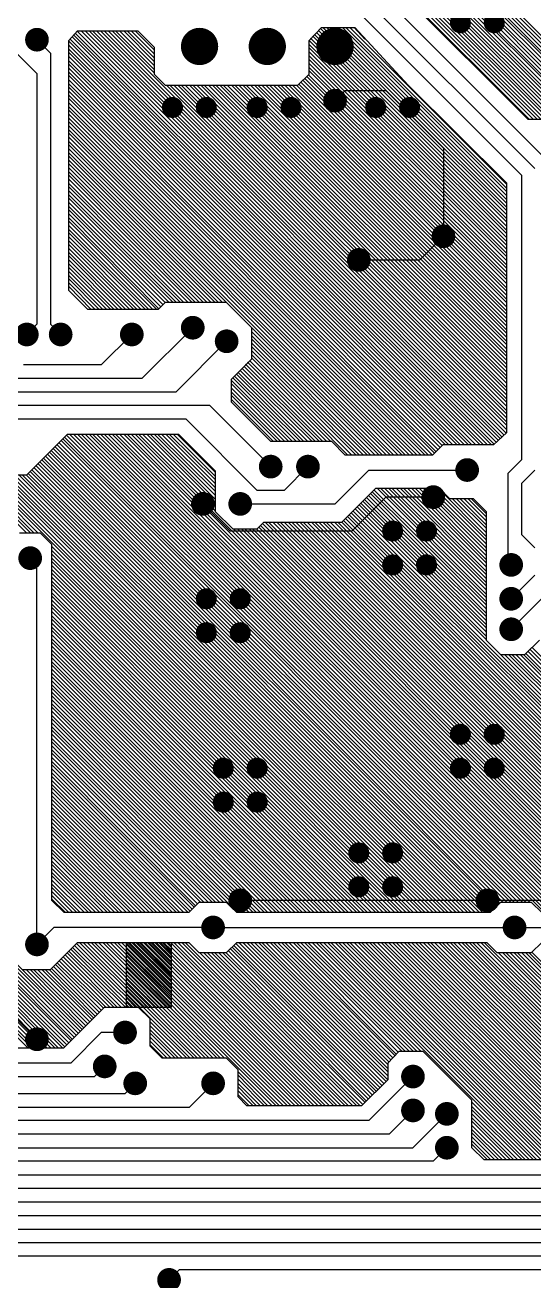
# Model space of a CAD drawing. Extents: x 295 to 953, y 10 to 290.
# Drawn here: x 743.1 to 774.6, y 114.5 to 192.1 of the extents above; entities that cross this region are included whole.
import ezdxf

# ---------------------------------------------------------------- set-up
doc = ezdxf.new("R2010")
doc.units = 0
doc.header["$LTSCALE"] = 5
doc.header["$MEASUREMENT"] = 0
doc.layers.get('0').update_dxf_attribs({"linetype": 'CONTINUOUS', "lineweight": 25})
doc.layers.add('ART02_PHO', color=2, linetype='CONTINUOUS')

msp = doc.modelspace()

# ---------------------------------------------------------------- linework, layer by layer
for points, const_width in [([(770.338, 192.29, -1), (769.689, 192.29, -1)], 0.65), ([(772.434, 192.29, -1), (771.784, 192.29, -1)], 0.65), ([(744.186, 191.242, -1), (743.453, 191.242, -1)], 0.733), ([(754.454, 190.823, -1), (753.302, 190.823, -1)], 1.153), ([(758.645, 190.823, -1), (757.493, 190.823, -1)], 1.153), ([(762.836, 190.823, -1), (761.684, 190.823, -1)], 1.153), ([(762.627, 187.47, -1), (761.893, 187.47, -1)], 0.733), ([(752.527, 187.051, -1), (751.877, 187.051, -1)], 0.65), ([(754.622, 187.051, -1), (753.972, 187.051, -1)], 0.65), ([(757.765, 187.051, -1), (757.116, 187.051, -1)], 0.65), ([(759.861, 187.051, -1), (759.211, 187.051, -1)], 0.65), ([(765.1, 187.051, -1), (764.45, 187.051, -1)], 0.65), ([(767.195, 187.051, -1), (766.545, 187.051, -1)], 0.65), ([(769.332, 179.088, -1), (768.599, 179.088, -1)], 0.733), ([(764.094, 177.621, -1), (763.36, 177.621, -1)], 0.733), ([(753.826, 173.43, -1), (753.092, 173.43, -1)], 0.733), ([(743.558, 173.011, -1), (742.824, 173.011, -1)], 0.733), ([(745.653, 173.011, -1), (744.92, 173.011, -1)], 0.733), ([(750.054, 173.011, -1), (749.32, 173.011, -1)], 0.733), ([(755.921, 172.592, -1), (755.188, 172.592, -1)], 0.733), ([(758.645, 164.839, -1), (757.912, 164.839, -1)], 0.733), ([(760.95, 164.839, -1), (760.217, 164.839, -1)], 0.733), ([(770.799, 164.629, -1), (770.066, 164.629, -1)], 0.733), ([(754.454, 162.533, -1), (753.721, 162.533, -1)], 0.733), ([(756.759, 162.533, -1), (756.026, 162.533, -1)], 0.733), ([(768.704, 162.953, -1), (767.97, 162.953, -1)], 0.733), ([(766.147, 160.857, -1), (765.498, 160.857, -1)], 0.65), ([(768.243, 160.857, -1), (767.593, 160.857, -1)], 0.65), ([(743.767, 159.181, -1), (743.034, 159.181, -1)], 0.733), ([(766.147, 158.762, -1), (765.498, 158.762, -1)], 0.65), ([(768.243, 158.762, -1), (767.593, 158.762, -1)], 0.65), ([(773.523, 158.762, -1), (772.79, 158.762, -1)], 0.733), ([(754.622, 156.666, -1), (753.972, 156.666, -1)], 0.65), ([(756.718, 156.666, -1), (756.068, 156.666, -1)], 0.65), ([(773.523, 156.666, -1), (772.79, 156.666, -1)], 0.733), ([(773.523, 154.78, -1), (772.79, 154.78, -1)], 0.733), ([(754.622, 154.571, -1), (753.972, 154.571, -1)], 0.65), ([(756.718, 154.571, -1), (756.068, 154.571, -1)], 0.65), ([(770.338, 148.284, -1), (769.689, 148.284, -1)], 0.65), ([(772.434, 148.284, -1), (771.784, 148.284, -1)], 0.65), ([(755.67, 146.189, -1), (755.02, 146.189, -1)], 0.65), ([(757.765, 146.189, -1), (757.116, 146.189, -1)], 0.65), ([(770.338, 146.189, -1), (769.689, 146.189, -1)], 0.65), ([(772.434, 146.189, -1), (771.784, 146.189, -1)], 0.65), ([(755.67, 144.093, -1), (755.02, 144.093, -1)], 0.65), ([(757.765, 144.093, -1), (757.116, 144.093, -1)], 0.65), ([(764.052, 140.95, -1), (763.402, 140.95, -1)], 0.65), ([(766.147, 140.95, -1), (765.498, 140.95, -1)], 0.65), ([(764.052, 138.854, -1), (763.402, 138.854, -1)], 0.65), ([(766.147, 138.854, -1), (765.498, 138.854, -1)], 0.65), ([(756.759, 138.016, -1), (756.026, 138.016, -1)], 0.733), ([(772.057, 138.016, -1), (771.323, 138.016, -1)], 0.733), ([(755.083, 136.34, -1), (754.35, 136.34, -1)], 0.733), ([(773.733, 136.34, -1), (773, 136.34, -1)], 0.733), ([(744.186, 135.292, -1), (743.453, 135.292, -1)], 0.733), ([(749.635, 129.844, -1), (748.901, 129.844, -1)], 0.733), ([(744.186, 129.425, -1), (743.453, 129.425, -1)], 0.733), ([(748.377, 127.748, -1), (747.644, 127.748, -1)], 0.733), ([(750.263, 126.7, -1), (749.53, 126.7, -1)], 0.733), ([(755.083, 126.7, -1), (754.35, 126.7, -1)], 0.733), ([(767.446, 127.12, -1), (766.713, 127.12, -1)], 0.733), ([(767.446, 125.024, -1), (766.713, 125.024, -1)], 0.733), ([(769.542, 124.814, -1), (768.809, 124.814, -1)], 0.733), ([(769.542, 122.719, -1), (768.809, 122.719, -1)], 0.733), ([(752.359, 114.547, -1), (751.625, 114.547, -1)], 0.733)]:
    msp.add_lwpolyline(points, format="xyb", close=True, dxfattribs=dict(const_width=const_width))
at = {"layer": 'ART02_PHO', "color": 7}
for p, q in [((774.288, 186.296), (733.803, 226.782)), ((774.54, 186.296), (734.055, 226.782)), ((774.791, 186.296), (734.306, 226.782)), ((775.001, 186.296), (734.516, 226.782)), ((775.252, 186.296), (734.767, 226.782)), ((775.504, 186.296), (757.65, 204.15)), ((775.713, 186.296), (757.86, 204.15)), ((775.965, 186.296), (758.111, 204.15)), ((776.216, 186.296), (764.23, 198.283)), ((776.426, 186.296), (764.439, 198.283)), ((776.677, 186.296), (764.691, 198.283)), ((776.929, 186.296), (764.942, 198.283)), ((777.138, 186.296), (765.152, 198.283)), ((777.348, 186.338), (765.403, 198.283)), ((777.473, 186.464), (765.655, 198.283)), ((777.557, 186.548), (765.864, 198.283)), ((777.683, 186.674), (766.116, 198.283)), ((778.521, 187.512), (768.672, 197.361)), ((778.647, 187.638), (768.798, 197.486)), ((778.773, 187.763), (768.924, 197.57)), ((777.809, 186.799), (767.415, 197.235)), ((777.934, 186.925), (767.625, 197.235)), ((778.06, 187.051), (767.876, 197.235)), ((778.186, 187.177), (768.128, 197.235)), ((778.27, 187.26), (768.337, 197.235)), ((778.395, 187.386), (768.589, 197.235)), ((774.204, 186.296), (764.775, 195.726)), ((775.462, 183.698), (764.565, 194.595)), ((764.146, 193.756), (774.624, 183.279)), ((763.727, 192.918), (773.785, 182.86)), ((760.668, 191.2), (761.422, 191.996)), ((772.863, 180.429), (761.38, 191.912)), ((761.422, 191.996), (763.476, 191.996)), ((772.863, 180.681), (761.506, 191.996)), ((772.863, 180.89), (761.757, 191.996)), ((772.863, 181.142), (762.009, 191.996)), ((772.863, 181.351), (762.218, 191.996)), ((772.863, 181.603), (762.47, 191.996)), ((772.863, 181.854), (762.721, 191.996)), ((772.863, 182.064), (762.931, 191.996)), ((772.863, 182.315), (763.182, 191.996)), ((764.104, 191.284), (763.434, 191.996)), ((763.476, 191.996), (766.786, 188.434)), ((741.724, 191.242), (743.82, 189.146)), ((743.82, 191.242), (744.658, 190.404)), ((745.789, 191.2), (746.334, 191.787)), ((745.789, 175.735), (745.789, 191.2)), ((770.726, 166.18), (745.789, 191.158)), ((770.977, 166.18), (745.873, 191.284)), ((771.229, 166.18), (745.999, 191.409)), ((771.438, 166.18), (746.083, 191.535)), ((771.69, 166.18), (746.209, 191.619)), ((746.334, 191.787), (750.064, 191.787)), ((771.941, 166.18), (746.334, 191.745)), ((772.109, 166.222), (746.544, 191.787)), ((772.235, 166.347), (746.795, 191.787)), ((772.36, 166.473), (747.047, 191.787)), ((772.486, 166.557), (747.256, 191.787)), ((772.57, 166.683), (747.508, 191.787)), ((772.696, 166.808), (747.759, 191.787)), ((772.821, 166.934), (747.969, 191.787)), ((772.863, 167.144), (748.22, 191.787)), ((751.07, 189.188), (748.472, 191.787)), ((751.07, 189.398), (748.681, 191.787)), ((751.07, 189.649), (748.933, 191.787)), ((751.07, 189.901), (749.184, 191.787)), ((751.07, 190.11), (749.394, 191.787)), ((751.07, 190.362), (749.645, 191.787)), ((751.07, 190.613), (749.897, 191.787)), ((750.064, 191.787), (751.07, 190.781)), ((772.863, 179.004), (760.668, 191.2)), ((760.668, 189.104), (760.668, 191.2)), ((772.863, 179.256), (760.751, 191.326)), ((772.863, 179.465), (760.877, 191.451)), ((772.863, 179.717), (761.003, 191.535)), ((772.863, 179.968), (761.129, 191.661)), ((772.863, 180.178), (761.254, 191.787)), ((744.658, 190.404), (744.658, 173.64)), ((770.516, 166.18), (745.789, 190.907)), ((770.265, 166.18), (745.789, 190.655)), ((770.013, 166.18), (745.789, 190.446)), ((751.07, 190.781), (751.07, 189.104)), ((772.863, 178.753), (760.668, 190.948)), ((772.863, 178.543), (760.668, 190.739)), ((772.863, 178.292), (760.668, 190.487)), ((769.804, 166.18), (745.789, 190.194)), ((769.552, 166.18), (745.789, 189.943)), ((769.301, 166.18), (745.789, 189.733)), ((772.863, 178.04), (760.668, 190.236)), ((772.863, 177.831), (760.668, 190.026)), ((772.863, 177.579), (760.668, 189.775)), ((772.863, 177.328), (760.668, 189.524)), ((743.82, 189.146), (743.82, 173.64)), ((769.091, 166.18), (745.789, 189.482)), ((768.882, 166.138), (745.789, 189.23)), ((768.756, 166.012), (745.789, 189.021)), ((768.63, 165.886), (745.789, 188.769)), ((751.07, 189.104), (751.741, 188.434)), ((759.955, 188.434), (760.668, 189.104)), ((772.863, 176.154), (760.29, 188.727)), ((772.863, 176.406), (760.374, 188.853)), ((772.863, 176.615), (760.5, 188.979)), ((772.863, 176.867), (760.626, 189.063)), ((772.863, 177.118), (760.668, 189.314)), ((768.505, 165.761), (745.789, 188.518)), ((768.421, 165.677), (745.789, 188.308)), ((768.295, 165.551), (745.789, 188.057)), ((751.741, 188.434), (759.955, 188.434)), ((772.863, 167.395), (751.825, 188.434)), ((772.863, 167.605), (752.034, 188.434)), ((772.863, 167.856), (752.286, 188.434)), ((772.863, 168.108), (752.537, 188.434)), ((772.863, 168.317), (752.747, 188.434)), ((772.863, 168.569), (752.998, 188.434)), ((772.863, 168.82), (753.249, 188.434)), ((772.863, 169.03), (753.459, 188.434)), ((772.863, 169.281), (753.71, 188.434)), ((772.863, 169.532), (753.962, 188.434)), ((772.863, 169.742), (754.171, 188.434)), ((772.863, 169.993), (754.423, 188.434)), ((772.863, 170.245), (754.674, 188.434)), ((772.863, 170.454), (754.884, 188.434)), ((772.863, 170.706), (755.135, 188.434)), ((772.863, 170.957), (755.345, 188.434)), ((772.863, 171.167), (755.596, 188.434)), ((772.863, 171.418), (755.848, 188.434)), ((772.863, 171.67), (756.057, 188.434)), ((772.863, 171.879), (756.309, 188.434)), ((772.863, 172.131), (756.56, 188.434)), ((772.863, 172.382), (756.77, 188.434)), ((772.863, 172.592), (757.021, 188.434)), ((772.863, 172.843), (757.273, 188.434)), ((772.863, 173.095), (757.482, 188.434)), ((772.863, 173.304), (757.734, 188.434)), ((772.863, 173.556), (757.985, 188.434)), ((772.863, 173.765), (758.195, 188.434)), ((772.863, 174.017), (758.446, 188.434)), ((772.863, 174.268), (758.698, 188.434)), ((772.863, 174.478), (758.907, 188.434)), ((772.863, 174.729), (759.159, 188.434)), ((772.863, 174.981), (759.41, 188.434)), ((772.863, 175.19), (759.62, 188.434)), ((772.863, 175.442), (759.871, 188.434)), ((772.863, 175.693), (760.039, 188.476)), ((772.863, 175.903), (760.165, 188.602)), ((762.26, 187.47), (762.889, 188.099)), ((762.889, 188.099), (765.403, 188.099)), ((765.403, 188.099), (768.966, 184.536)), ((766.786, 188.434), (772.863, 182.399)), ((768.044, 165.551), (745.789, 187.805)), ((767.834, 165.551), (745.789, 187.596)), ((767.583, 165.551), (745.789, 187.344)), ((767.331, 165.551), (745.789, 187.093)), ((767.122, 165.551), (745.789, 186.883)), ((766.87, 165.551), (745.789, 186.632)), ((766.619, 165.551), (745.789, 186.38)), ((766.409, 165.551), (745.789, 186.171)), ((766.158, 165.551), (745.789, 185.919)), ((765.906, 165.551), (745.789, 185.668)), ((777.306, 186.296), (774.204, 186.296)), ((765.697, 165.551), (745.789, 185.458)), ((765.445, 165.551), (745.789, 185.207)), ((765.194, 165.551), (745.789, 184.955)), ((755.555, 174.981), (745.789, 184.746)), ((755.303, 174.981), (745.789, 184.494)), ((755.052, 174.981), (745.789, 184.243)), ((768.966, 184.536), (768.966, 179.088)), ((754.842, 174.981), (745.789, 184.033)), ((754.591, 174.981), (745.789, 183.782)), ((754.339, 174.981), (745.789, 183.572)), ((754.13, 174.981), (745.789, 183.321)), ((753.878, 174.981), (745.789, 183.069)), ((753.627, 174.981), (745.789, 182.86)), ((753.417, 174.981), (745.789, 182.608)), ((773.785, 182.86), (773.785, 165.258)), ((753.166, 174.981), (745.789, 182.357)), ((752.914, 174.981), (745.789, 182.147)), ((752.705, 174.981), (745.789, 181.896)), ((772.863, 182.399), (772.863, 166.934)), ((752.453, 174.981), (745.789, 181.644)), ((752.244, 174.981), (745.789, 181.435)), ((751.992, 174.981), (745.789, 181.183)), ((751.741, 174.981), (745.789, 180.932)), ((751.615, 174.855), (745.789, 180.722)), ((751.489, 174.729), (745.789, 180.471)), ((751.364, 174.604), (745.789, 180.22)), ((751.238, 174.562), (745.789, 180.01)), ((750.986, 174.562), (745.789, 179.759)), ((750.735, 174.562), (745.789, 179.507)), ((750.525, 174.562), (745.789, 179.297)), ((750.274, 174.562), (745.789, 179.046)), ((750.022, 174.562), (745.789, 178.795)), ((767.499, 177.621), (768.966, 179.088)), ((749.813, 174.562), (745.789, 178.585)), ((749.561, 174.562), (745.789, 178.334)), ((749.31, 174.562), (745.789, 178.082)), ((749.1, 174.562), (745.789, 177.873)), ((748.849, 174.562), (745.789, 177.621)), ((748.597, 174.562), (745.789, 177.37)), ((748.388, 174.562), (745.789, 177.16)), ((763.727, 177.621), (767.499, 177.621)), ((748.136, 174.562), (745.789, 176.909)), ((747.885, 174.562), (745.789, 176.657)), ((747.675, 174.562), (745.789, 176.448)), ((747.424, 174.562), (745.789, 176.196)), ((747.173, 174.562), (745.789, 175.987)), ((746.963, 174.562), (745.789, 175.735)), ((751.741, 174.981), (751.322, 174.562)), ((755.555, 174.981), (751.741, 174.981)), ((757.105, 173.43), (755.555, 174.981)), ((751.322, 174.562), (746.963, 174.562)), ((743.82, 173.64), (743.191, 173.011)), ((744.658, 173.64), (745.287, 173.011)), ((753.459, 173.43), (750.316, 170.287)), ((764.984, 165.551), (757.105, 173.43)), ((757.105, 171.502), (757.105, 173.43)), ((749.687, 173.011), (747.801, 171.125)), ((755.555, 172.592), (752.411, 169.449)), ((764.733, 165.551), (757.105, 173.179)), ((764.481, 165.551), (757.105, 172.927)), ((764.272, 165.551), (757.105, 172.718)), ((764.02, 165.551), (757.105, 172.466)), ((763.769, 165.551), (757.105, 172.257)), ((763.559, 165.551), (757.105, 172.005)), ((763.308, 165.551), (757.105, 171.754)), ((747.801, 171.125), (742.982, 171.125)), ((755.848, 170.245), (757.105, 171.502)), ((761.045, 166.389), (756.518, 170.915)), ((761.296, 166.389), (756.644, 171.041)), ((761.506, 166.389), (756.728, 171.167)), ((761.757, 166.389), (756.854, 171.293)), ((762.009, 166.389), (756.979, 171.377)), ((763.056, 165.551), (757.105, 171.544)), ((750.316, 170.287), (742.562, 170.287)), ((755.848, 168.82), (755.848, 170.245)), ((759.62, 166.389), (755.848, 170.161)), ((759.871, 166.389), (755.932, 170.329)), ((760.123, 166.389), (756.016, 170.454)), ((760.332, 166.389), (756.141, 170.58)), ((760.584, 166.389), (756.267, 170.664)), ((760.835, 166.389), (756.393, 170.79)), ((752.411, 169.449), (742.143, 169.449)), ((759.41, 166.389), (755.848, 169.952)), ((759.159, 166.389), (755.848, 169.7)), ((758.907, 166.389), (755.848, 169.449)), ((754.507, 168.61), (741.724, 168.61)), ((758.279, 164.839), (754.507, 168.61)), ((758.698, 166.389), (755.848, 169.239)), ((758.446, 166.389), (755.848, 168.988)), ((758.279, 166.389), (755.848, 168.82)), ((753.04, 167.772), (741.305, 167.772)), ((757.44, 163.372), (753.04, 167.772)), ((743.191, 164.336), (745.706, 166.85)), ((773.618, 137.89), (745.203, 166.305)), ((773.869, 137.89), (745.328, 166.431)), ((774.079, 137.89), (745.412, 166.557)), ((774.33, 137.89), (745.538, 166.641)), ((775.21, 137.262), (745.664, 166.766)), ((745.706, 166.85), (752.579, 166.85)), ((775.42, 137.262), (745.831, 166.85)), ((775.671, 137.262), (746.083, 166.85)), ((775.923, 137.262), (746.334, 166.85)), ((776.132, 137.262), (746.544, 166.85)), ((776.384, 137.262), (746.795, 166.85)), ((776.635, 137.262), (747.047, 166.85)), ((776.845, 137.262), (747.256, 166.85)), ((777.096, 137.262), (747.508, 166.85)), ((777.348, 137.262), (747.759, 166.85)), ((777.557, 137.262), (747.969, 166.85)), ((777.809, 137.262), (748.22, 166.85)), ((778.06, 137.262), (748.472, 166.85)), ((778.27, 137.262), (748.681, 166.85)), ((778.521, 137.262), (748.933, 166.85)), ((778.773, 137.262), (749.184, 166.85)), ((778.982, 137.262), (749.394, 166.85)), ((779.234, 137.262), (749.645, 166.85)), ((779.485, 137.262), (749.897, 166.85)), ((754.842, 162.114), (750.106, 166.85)), ((754.842, 162.366), (750.358, 166.85)), ((754.842, 162.617), (750.609, 166.85)), ((754.842, 162.827), (750.819, 166.85)), ((754.842, 163.078), (751.07, 166.85)), ((754.842, 163.33), (751.28, 166.85)), ((754.842, 163.539), (751.531, 166.85)), ((754.842, 163.791), (751.783, 166.85)), ((754.842, 164.042), (751.992, 166.85)), ((754.842, 164.252), (752.244, 166.85)), ((754.842, 164.503), (752.495, 166.85)), ((752.579, 166.85), (754.842, 164.587)), ((762.051, 166.389), (758.279, 166.389)), ((762.889, 165.551), (762.051, 166.389)), ((772.863, 166.934), (772.067, 166.18)), ((772.235, 137.639), (744.365, 165.467)), ((772.319, 137.723), (744.49, 165.593)), ((772.444, 137.849), (744.616, 165.719)), ((772.654, 137.89), (744.7, 165.844)), ((772.905, 137.89), (744.826, 165.97)), ((773.157, 137.89), (744.951, 166.054)), ((773.366, 137.89), (745.077, 166.18)), ((768.295, 165.551), (762.889, 165.551)), ((768.924, 166.18), (768.295, 165.551)), ((772.067, 166.18), (768.924, 166.18)), ((771.187, 137.262), (743.652, 164.755)), ((771.397, 137.262), (743.778, 164.88)), ((771.648, 137.262), (743.904, 165.006)), ((771.858, 137.262), (743.987, 165.132)), ((771.983, 137.387), (744.113, 165.258)), ((772.109, 137.513), (744.239, 165.341)), ((760.584, 164.839), (759.117, 163.372)), ((773.785, 165.258), (772.947, 164.419)), ((768.798, 137.262), (742.06, 164)), ((769.05, 137.262), (742.143, 164.126)), ((769.259, 137.262), (742.269, 164.252)), ((742.353, 164.336), (743.191, 164.336)), ((769.511, 137.262), (742.437, 164.336)), ((769.762, 137.262), (742.688, 164.336)), ((769.972, 137.262), (742.898, 164.336)), ((770.223, 137.262), (743.149, 164.336)), ((770.474, 137.262), (743.275, 164.419)), ((770.684, 137.262), (743.401, 164.545)), ((770.935, 137.262), (743.526, 164.629)), ((754.842, 164.587), (754.842, 162.072)), ((762.26, 162.533), (764.356, 164.629)), ((764.356, 164.629), (770.433, 164.629)), ((772.947, 164.419), (772.947, 158.971)), ((774.624, 164.629), (773.785, 163.791)), ((768.547, 137.262), (742.018, 163.791)), ((768.337, 137.262), (742.018, 163.581)), ((768.086, 137.262), (742.018, 163.33)), ((759.117, 163.372), (757.44, 163.372)), ((762.679, 161.402), (764.775, 163.497)), ((771.606, 156.037), (764.481, 163.162)), ((771.606, 156.289), (764.565, 163.288)), ((771.606, 156.498), (764.691, 163.372)), ((764.775, 163.497), (768.714, 163.497)), ((771.606, 156.75), (764.859, 163.497)), ((771.606, 156.959), (765.068, 163.497)), ((771.606, 157.211), (765.32, 163.497)), ((771.606, 157.462), (765.571, 163.497)), ((771.606, 157.672), (765.781, 163.497)), ((771.606, 157.923), (766.032, 163.497)), ((771.606, 158.175), (766.283, 163.497)), ((771.606, 158.384), (766.493, 163.497)), ((771.606, 158.636), (766.744, 163.497)), ((771.606, 158.887), (766.996, 163.497)), ((771.606, 159.097), (767.206, 163.497)), ((771.606, 159.348), (767.457, 163.497)), ((771.606, 159.6), (767.708, 163.497)), ((771.606, 159.809), (767.918, 163.497)), ((771.606, 160.061), (768.169, 163.497)), ((771.606, 160.312), (768.421, 163.497)), ((771.606, 160.522), (768.63, 163.497)), ((768.714, 163.497), (769.343, 162.869)), ((773.785, 163.791), (773.785, 160.648)), ((743.443, 160.731), (741.724, 162.408)), ((743.652, 160.731), (741.85, 162.533)), ((743.904, 160.731), (741.976, 162.659)), ((767.834, 137.262), (742.018, 163.078)), ((767.625, 137.262), (742.018, 162.869)), ((755.764, 160.857), (754.088, 162.533)), ((756.393, 162.533), (762.26, 162.533)), ((765.403, 162.953), (763.308, 160.857)), ((771.606, 154.361), (763.643, 162.324)), ((771.606, 154.613), (763.769, 162.45)), ((771.606, 154.864), (763.853, 162.575)), ((771.606, 155.074), (763.978, 162.701)), ((771.606, 155.325), (764.104, 162.785)), ((771.606, 155.576), (764.23, 162.911)), ((771.606, 155.786), (764.356, 163.036)), ((768.337, 162.953), (765.403, 162.953)), ((769.343, 162.869), (770.81, 162.869)), ((771.606, 160.773), (769.511, 162.869)), ((771.606, 161.025), (769.762, 162.869)), ((771.606, 161.234), (769.972, 162.869)), ((771.606, 161.486), (770.223, 162.869)), ((771.606, 161.737), (770.474, 162.869)), ((771.606, 161.947), (770.684, 162.869)), ((770.81, 162.869), (771.606, 162.072)), ((743.191, 160.731), (741.598, 162.282)), ((754.842, 162.072), (755.932, 160.983)), ((787.113, 137.429), (762.931, 161.611)), ((787.238, 137.555), (763.056, 161.737)), ((787.364, 137.681), (763.14, 161.863)), ((787.448, 137.765), (763.266, 161.989)), ((787.574, 137.89), (763.392, 162.072)), ((771.606, 154.151), (763.517, 162.198)), ((771.606, 162.072), (771.606, 154.11)), ((763.308, 160.857), (755.764, 160.857)), ((755.932, 160.983), (757.44, 160.983)), ((779.695, 137.262), (755.974, 160.983)), ((779.946, 137.262), (756.225, 160.983)), ((780.198, 137.262), (756.477, 160.983)), ((780.407, 137.262), (756.686, 160.983)), ((780.659, 137.262), (756.938, 160.983)), ((780.868, 137.262), (757.147, 160.983)), ((781.12, 137.262), (757.399, 160.983)), ((757.44, 160.983), (757.86, 161.402)), ((781.371, 137.262), (757.566, 161.067)), ((781.581, 137.262), (757.65, 161.192)), ((781.832, 137.262), (757.776, 161.318)), ((757.86, 161.402), (762.679, 161.402)), ((782.084, 137.262), (757.943, 161.402)), ((782.293, 137.262), (758.153, 161.402)), ((782.545, 137.262), (758.404, 161.402)), ((782.796, 137.262), (758.656, 161.402)), ((783.006, 137.262), (758.865, 161.402)), ((783.257, 137.262), (759.117, 161.402)), ((783.508, 137.262), (759.368, 161.402)), ((783.718, 137.262), (759.578, 161.402)), ((783.97, 137.262), (759.829, 161.402)), ((784.221, 137.262), (760.081, 161.402)), ((784.431, 137.262), (760.29, 161.402)), ((784.682, 137.262), (760.542, 161.402)), ((784.933, 137.262), (760.793, 161.402)), ((785.143, 137.262), (761.003, 161.402)), ((785.394, 137.262), (761.254, 161.402)), ((785.646, 137.262), (761.506, 161.402)), ((785.855, 137.262), (761.715, 161.402)), ((786.107, 137.262), (761.967, 161.402)), ((786.358, 137.262), (762.218, 161.402)), ((786.568, 137.262), (762.428, 161.402)), ((786.819, 137.262), (762.679, 161.402)), ((786.987, 137.304), (762.805, 161.486)), ((746.628, 130.011), (716.033, 160.606)), ((746.502, 129.928), (716.033, 160.396)), ((746.376, 129.802), (716.033, 160.145)), ((744.029, 160.731), (742.73, 160.731)), ((744.742, 160.019), (744.029, 160.731)), ((744.742, 138.016), (744.742, 160.019)), ((773.785, 160.648), (774.624, 159.809)), ((746.251, 129.676), (716.033, 159.935)), ((746.125, 129.55), (716.033, 159.684)), ((745.999, 129.425), (716.033, 159.432)), ((745.915, 129.341), (716.033, 159.223)), ((767.373, 137.262), (744.742, 159.893)), ((767.122, 137.262), (744.742, 159.642)), ((766.912, 137.262), (744.742, 159.432)), ((745.789, 129.215), (716.033, 158.971)), ((745.664, 129.089), (716.033, 158.72)), ((745.538, 128.964), (716.033, 158.51)), ((743.82, 158.762), (743.401, 159.181)), ((743.82, 135.292), (743.82, 158.762)), ((766.661, 137.262), (744.742, 159.181)), ((766.409, 137.262), (744.742, 158.971)), ((766.2, 137.262), (744.742, 158.72)), ((765.948, 137.262), (744.742, 158.468)), ((772.947, 158.971), (773.157, 158.762)), ((745.412, 128.88), (716.033, 158.259)), ((745.161, 128.88), (716.033, 158.007)), ((744.951, 128.88), (716.033, 157.798)), ((765.697, 137.262), (744.742, 158.259)), ((765.487, 137.262), (744.742, 158.007)), ((765.236, 137.262), (744.742, 157.756)), ((774.624, 158.133), (773.157, 156.666)), ((744.7, 128.88), (716.033, 157.546)), ((744.448, 128.88), (716.033, 157.295)), ((744.239, 128.88), (716.033, 157.085)), ((764.984, 137.262), (744.742, 157.546)), ((764.775, 137.262), (744.742, 157.295)), ((764.523, 137.262), (744.742, 157.043)), ((773.157, 154.78), (775.671, 157.295)), ((743.987, 128.88), (716.033, 156.834)), ((743.736, 128.88), (716.033, 156.582)), ((743.526, 128.88), (716.033, 156.373)), ((743.275, 128.88), (716.033, 156.121)), ((764.272, 137.262), (744.742, 156.834)), ((764.062, 137.262), (744.742, 156.582)), ((763.811, 137.262), (744.742, 156.331)), ((763.601, 137.262), (744.742, 156.121)), ((763.35, 137.262), (744.742, 155.87)), ((763.098, 137.262), (744.742, 155.618)), ((762.889, 137.262), (744.742, 155.409)), ((762.637, 137.262), (744.742, 155.157)), ((762.386, 137.262), (744.742, 154.906)), ((762.176, 137.262), (744.742, 154.696)), ((761.925, 137.262), (744.742, 154.445)), ((761.673, 137.262), (744.742, 154.193)), ((761.464, 137.262), (744.742, 153.984)), ((771.606, 154.11), (772.486, 153.229)), ((773.995, 153.229), (774.917, 154.11)), ((761.212, 137.262), (744.742, 153.732)), ((760.961, 137.262), (744.742, 153.481)), ((760.751, 137.262), (744.742, 153.271)), ((760.5, 137.262), (744.742, 153.02)), ((787.699, 138.016), (772.486, 153.229)), ((772.486, 153.229), (773.995, 153.229)), ((787.825, 138.142), (772.738, 153.229)), ((787.951, 138.268), (772.989, 153.229)), ((788.077, 138.393), (773.199, 153.229)), ((788.161, 138.477), (773.45, 153.229)), ((788.286, 138.603), (773.702, 153.229)), ((788.412, 138.729), (773.911, 153.229)), ((788.538, 138.854), (774.079, 153.271)), ((788.663, 138.98), (774.204, 153.397)), ((788.789, 139.064), (774.33, 153.523)), ((788.873, 139.19), (774.456, 153.649)), ((760.248, 137.262), (744.742, 152.768)), ((760.039, 137.262), (744.742, 152.559)), ((759.787, 137.262), (744.742, 152.307)), ((759.536, 137.262), (744.742, 152.056)), ((759.326, 137.262), (744.742, 151.846)), ((759.075, 137.262), (744.742, 151.595)), ((758.824, 137.262), (744.742, 151.344)), ((758.614, 137.262), (744.742, 151.134)), ((758.362, 137.262), (744.742, 150.883)), ((758.111, 137.262), (744.742, 150.673)), ((757.901, 137.262), (744.742, 150.422)), ((757.65, 137.262), (744.742, 150.17)), ((757.399, 137.262), (744.742, 149.96)), ((757.189, 137.262), (744.742, 149.709)), ((756.938, 137.262), (744.742, 149.458)), ((756.686, 137.262), (744.742, 149.248)), ((756.477, 137.262), (744.742, 148.997)), ((756.225, 137.262), (744.742, 148.745)), ((755.387, 137.89), (744.742, 148.536)), ((755.135, 137.89), (744.742, 148.284)), ((754.884, 137.89), (744.742, 148.033)), ((754.674, 137.89), (744.742, 147.823)), ((754.423, 137.89), (744.742, 147.572)), ((754.171, 137.89), (744.742, 147.32)), ((753.962, 137.89), (744.742, 147.111)), ((753.752, 137.807), (744.742, 146.859)), ((753.627, 137.681), (744.742, 146.608)), ((753.543, 137.597), (744.742, 146.398)), ((753.417, 137.471), (744.742, 146.147)), ((753.291, 137.346), (744.742, 145.895)), ((753.166, 137.262), (744.742, 145.686)), ((752.914, 137.262), (744.742, 145.434)), ((752.663, 137.262), (744.742, 145.183)), ((752.453, 137.262), (744.742, 144.973)), ((752.202, 137.262), (744.742, 144.722)), ((751.95, 137.262), (744.742, 144.47)), ((751.741, 137.262), (744.742, 144.261)), ((751.489, 137.262), (744.742, 144.009)), ((751.238, 137.262), (744.742, 143.758)), ((751.028, 137.262), (744.742, 143.548)), ((750.777, 137.262), (744.742, 143.297)), ((750.525, 137.262), (744.742, 143.087)), ((750.316, 137.262), (744.742, 142.836)), ((750.064, 137.262), (744.742, 142.584)), ((749.813, 137.262), (744.742, 142.375)), ((749.603, 137.262), (744.742, 142.123)), ((749.352, 137.262), (744.742, 141.872)), ((749.1, 137.262), (744.742, 141.662)), ((748.891, 137.262), (744.742, 141.411)), ((748.639, 137.262), (744.742, 141.159)), ((748.388, 137.262), (744.742, 140.95)), ((748.178, 137.262), (744.742, 140.698)), ((747.927, 137.262), (744.742, 140.447)), ((747.717, 137.262), (744.742, 140.237)), ((747.466, 137.262), (744.742, 139.986)), ((747.214, 137.262), (744.742, 139.734)), ((747.005, 137.262), (744.742, 139.525)), ((746.753, 137.262), (744.742, 139.273)), ((746.502, 137.262), (744.742, 139.022)), ((746.292, 137.262), (744.742, 138.812)), ((746.041, 137.262), (744.742, 138.561)), ((745.789, 137.262), (744.742, 138.31)), ((745.58, 137.262), (744.742, 138.1)), ((745.496, 137.262), (744.742, 138.016)), ((753.836, 137.89), (753.208, 137.262)), ((755.555, 137.89), (753.836, 137.89)), ((756.183, 137.262), (755.555, 137.89)), ((771.69, 138.016), (756.393, 138.016)), ((777.767, 138.016), (771.69, 138.016)), ((772.486, 137.89), (771.858, 137.262)), ((774.414, 137.89), (772.486, 137.89)), ((775.043, 137.262), (774.414, 137.89)), ((753.208, 137.262), (745.496, 137.262)), ((771.858, 137.262), (756.183, 137.262)), ((744.867, 136.34), (743.82, 135.292)), ((754.716, 136.34), (744.867, 136.34)), ((754.716, 136.34), (773.366, 136.34)), ((773.366, 136.34), (787.406, 136.34)), ((744.658, 133.741), (746.334, 135.418)), ((750.022, 131.394), (746.167, 135.208)), ((750.232, 131.394), (746.292, 135.334)), ((746.334, 135.418), (752.118, 135.418)), ((750.483, 131.394), (746.46, 135.418)), ((750.693, 131.394), (746.67, 135.418)), ((750.944, 131.394), (746.921, 135.418)), ((751.196, 131.394), (747.173, 135.418)), ((751.405, 131.394), (747.382, 135.418)), ((751.657, 131.394), (747.634, 135.418)), ((751.908, 131.394), (747.885, 135.418)), ((752.118, 131.436), (748.095, 135.418)), ((752.118, 131.646), (748.346, 135.418)), ((752.118, 131.897), (748.597, 135.418)), ((752.118, 132.149), (748.807, 135.418)), ((752.118, 132.358), (749.058, 135.418)), ((752.118, 132.61), (749.31, 135.418)), ((749.352, 131.394), (749.352, 135.418)), ((749.352, 135.418), (753.208, 135.418)), ((759.326, 125.317), (749.352, 135.292)), ((759.536, 125.317), (749.436, 135.418)), ((752.118, 132.819), (749.519, 135.418)), ((759.787, 125.317), (749.687, 135.418)), ((752.118, 133.071), (749.771, 135.418)), ((760.039, 125.317), (749.939, 135.418)), ((752.118, 133.322), (750.022, 135.418)), ((760.248, 125.317), (750.148, 135.418)), ((752.118, 133.532), (750.232, 135.418)), ((760.5, 125.317), (750.4, 135.418)), ((752.118, 133.783), (750.483, 135.418)), ((760.751, 125.317), (750.651, 135.418)), ((752.118, 134.035), (750.735, 135.418)), ((760.961, 125.317), (750.861, 135.418)), ((752.118, 134.244), (750.944, 135.418)), ((761.212, 125.317), (751.112, 135.418)), ((752.118, 134.496), (751.196, 135.418)), ((761.464, 125.317), (751.364, 135.418)), ((752.118, 134.747), (751.447, 135.418)), ((761.673, 125.317), (751.573, 135.418)), ((752.118, 134.957), (751.657, 135.418)), ((761.925, 125.317), (751.825, 135.418)), ((752.118, 135.208), (751.908, 135.418)), ((762.176, 125.317), (752.076, 135.418)), ((752.118, 135.418), (752.118, 131.394)), ((762.386, 125.317), (752.286, 135.418)), ((762.637, 125.317), (752.537, 135.418)), ((762.889, 125.317), (752.788, 135.418)), ((763.098, 125.317), (752.998, 135.418)), ((753.208, 135.418), (753.836, 134.789)), ((755.555, 134.789), (756.183, 135.418)), ((764.9, 126.323), (756.016, 135.208)), ((765.026, 126.449), (756.141, 135.334)), ((756.183, 135.418), (771.648, 135.418)), ((765.152, 126.575), (756.309, 135.418)), ((765.278, 126.7), (756.56, 135.418)), ((765.403, 126.826), (756.812, 135.418)), ((765.529, 126.91), (757.021, 135.418)), ((765.529, 127.161), (757.273, 135.418)), ((765.529, 127.413), (757.524, 135.418)), ((765.529, 127.622), (757.734, 135.418)), ((765.529, 127.874), (757.985, 135.418)), ((765.571, 128.042), (758.237, 135.418)), ((765.697, 128.167), (758.446, 135.418)), ((765.822, 128.293), (758.698, 135.418)), ((765.948, 128.419), (758.949, 135.418)), ((766.032, 128.503), (759.159, 135.418)), ((766.158, 128.628), (759.41, 135.418)), ((766.409, 128.67), (759.662, 135.418)), ((766.619, 128.67), (759.871, 135.418)), ((766.87, 128.67), (760.123, 135.418)), ((767.122, 128.67), (760.374, 135.418)), ((767.331, 128.67), (760.584, 135.418)), ((767.583, 128.67), (760.835, 135.418)), ((774.54, 121.965), (761.087, 135.418)), ((774.749, 121.965), (761.296, 135.418)), ((775.001, 121.965), (761.548, 135.418)), ((775.252, 121.965), (761.799, 135.418)), ((775.462, 121.965), (762.009, 135.418)), ((775.713, 121.965), (762.26, 135.418)), ((775.923, 121.965), (762.47, 135.418)), ((776.174, 121.965), (762.721, 135.418)), ((776.426, 121.965), (762.973, 135.418)), ((776.551, 122.048), (763.182, 135.418)), ((776.677, 122.174), (763.434, 135.418)), ((776.803, 122.3), (763.685, 135.418)), ((776.929, 122.384), (763.895, 135.418)), ((777.012, 122.509), (764.146, 135.418)), ((777.054, 122.761), (764.398, 135.418)), ((777.054, 123.012), (764.607, 135.418)), ((777.054, 123.222), (764.859, 135.418)), ((777.054, 123.473), (765.11, 135.418)), ((777.096, 123.641), (765.32, 135.418)), ((777.222, 123.767), (765.571, 135.418)), ((777.348, 123.892), (765.822, 135.418)), ((777.473, 123.976), (766.032, 135.418)), ((777.557, 124.102), (766.283, 135.418)), ((777.683, 124.228), (766.535, 135.418)), ((777.893, 124.27), (766.744, 135.418)), ((778.144, 124.27), (766.996, 135.418)), ((778.395, 124.27), (767.247, 135.418)), ((778.605, 124.27), (767.457, 135.418)), ((778.856, 124.27), (767.708, 135.418)), ((779.108, 124.27), (767.96, 135.418)), ((779.317, 124.27), (768.169, 135.418)), ((779.569, 124.27), (768.421, 135.418)), ((779.82, 124.27), (768.672, 135.418)), ((780.03, 124.27), (768.882, 135.418)), ((780.281, 124.27), (769.133, 135.418)), ((780.533, 124.27), (769.385, 135.418)), ((780.742, 124.27), (769.594, 135.418)), ((780.994, 124.27), (769.846, 135.418)), ((781.245, 124.27), (770.097, 135.418)), ((781.455, 124.27), (770.307, 135.418)), ((781.706, 124.27), (770.558, 135.418)), ((781.916, 124.27), (770.768, 135.418)), ((782.167, 124.27), (771.019, 135.418)), ((782.419, 124.27), (771.271, 135.418)), ((782.628, 124.27), (771.48, 135.418)), ((771.648, 135.418), (772.277, 134.789)), ((774.414, 134.789), (775.043, 135.418)), ((748.346, 131.394), (745.328, 134.37)), ((748.597, 131.394), (745.454, 134.496)), ((748.807, 131.394), (745.58, 134.621)), ((749.058, 131.394), (745.706, 134.747)), ((749.31, 131.394), (745.789, 134.873)), ((749.519, 131.394), (745.915, 134.999)), ((749.771, 131.394), (746.041, 135.082)), ((759.075, 125.317), (749.352, 135.041)), ((758.824, 125.317), (749.352, 134.789)), ((758.614, 125.317), (749.352, 134.58)), ((753.836, 134.789), (755.555, 134.789)), ((763.35, 125.317), (753.878, 134.789)), ((763.601, 125.317), (754.13, 134.789)), ((763.811, 125.317), (754.339, 134.789)), ((763.978, 125.401), (754.591, 134.789)), ((764.104, 125.527), (754.8, 134.789)), ((764.188, 125.611), (755.052, 134.789)), ((764.314, 125.737), (755.303, 134.789)), ((764.439, 125.862), (755.513, 134.789)), ((764.565, 125.988), (755.68, 134.873)), ((764.691, 126.114), (755.806, 134.999)), ((764.817, 126.198), (755.89, 135.124)), ((772.277, 134.789), (774.414, 134.789)), ((782.88, 124.27), (772.36, 134.789)), ((783.131, 124.27), (772.612, 134.789)), ((783.341, 124.27), (772.821, 134.789)), ((783.592, 124.27), (773.073, 134.789)), ((783.844, 124.27), (773.324, 134.789)), ((784.053, 124.27), (773.534, 134.789)), ((784.305, 124.27), (773.785, 134.789)), ((784.556, 124.27), (774.037, 134.789)), ((784.766, 124.27), (774.246, 134.789)), ((785.017, 124.27), (774.456, 134.789)), ((739, 134.244), (743.82, 129.425)), ((742.94, 133.741), (744.658, 133.741)), ((746.712, 130.137), (743.149, 133.741)), ((746.837, 130.263), (743.401, 133.741)), ((746.963, 130.389), (743.61, 133.741)), ((747.089, 130.514), (743.862, 133.741)), ((747.214, 130.64), (744.113, 133.741)), ((747.34, 130.724), (744.323, 133.741)), ((747.424, 130.85), (744.574, 133.741)), ((747.55, 130.975), (744.742, 133.783)), ((747.675, 131.101), (744.867, 133.909)), ((747.801, 131.227), (744.993, 134.035)), ((747.927, 131.352), (745.077, 134.16)), ((748.095, 131.394), (745.203, 134.286)), ((755.429, 128.251), (749.352, 134.328)), ((755.177, 128.251), (749.352, 134.119)), ((754.968, 128.251), (749.352, 133.867)), ((754.716, 128.251), (749.352, 133.616)), ((754.465, 128.251), (749.352, 133.406)), ((754.255, 128.251), (749.352, 133.155)), ((754.004, 128.251), (749.352, 132.903)), ((753.752, 128.251), (749.352, 132.694)), ((753.543, 128.251), (749.352, 132.442)), ((753.291, 128.251), (749.352, 132.191)), ((747.969, 131.394), (745.454, 128.88)), ((752.118, 131.394), (747.969, 131.394)), ((749.939, 131.394), (749.352, 131.981)), ((749.687, 131.394), (749.352, 131.73)), ((749.436, 131.394), (749.352, 131.478)), ((750.106, 131.394), (749.352, 131.394)), ((750.819, 130.682), (750.106, 131.394)), ((750.819, 129.005), (750.819, 130.682)), ((753.082, 128.251), (750.819, 130.514)), ((747.801, 129.844), (745.915, 127.958)), ((749.268, 129.844), (747.801, 129.844)), ((752.83, 128.251), (750.819, 130.263)), ((752.579, 128.251), (750.819, 130.011)), ((752.369, 128.251), (750.819, 129.802)), ((752.118, 128.251), (750.819, 129.55)), ((751.866, 128.251), (750.819, 129.299)), ((751.657, 128.251), (750.819, 129.089)), ((751.573, 128.251), (750.819, 129.005)), ((745.454, 128.88), (730.199, 128.88)), ((755.555, 128.251), (751.573, 128.251)), ((756.267, 127.539), (755.555, 128.251)), ((766.2, 128.67), (765.529, 127.958)), ((767.708, 128.67), (766.2, 128.67)), ((770.726, 125.653), (767.708, 128.67)), ((745.915, 127.958), (729.78, 127.958)), ((747.382, 127.12), (748.011, 127.748)), ((756.267, 125.862), (756.267, 127.539)), ((758.362, 125.317), (756.267, 127.413)), ((765.529, 127.958), (765.529, 126.91)), ((729.361, 127.12), (747.382, 127.12)), ((749.268, 126.072), (749.897, 126.7)), ((753.249, 125.234), (754.716, 126.7)), ((758.111, 125.317), (756.267, 127.203)), ((757.901, 125.317), (756.267, 126.952)), ((757.65, 125.317), (756.267, 126.7)), ((765.529, 126.91), (763.895, 125.317)), ((767.08, 127.12), (764.356, 124.395)), ((729.151, 126.072), (749.268, 126.072)), ((757.399, 125.317), (756.267, 126.491)), ((757.189, 125.317), (756.267, 126.239)), ((756.938, 125.317), (756.267, 125.988)), ((756.812, 125.317), (756.267, 125.862)), ((727.894, 125.234), (753.249, 125.234)), ((763.895, 125.317), (756.812, 125.317)), ((770.726, 122.719), (770.726, 125.653)), ((774.288, 121.965), (770.726, 125.527)), ((774.037, 121.965), (770.726, 125.276)), ((773.827, 121.965), (770.726, 125.066)), ((764.356, 124.395), (726.427, 124.395)), ((767.08, 125.024), (765.613, 123.557)), ((767.08, 122.719), (769.175, 124.814)), ((773.576, 121.965), (770.726, 124.814)), ((773.324, 121.965), (770.726, 124.563)), ((773.115, 121.965), (770.726, 124.353)), ((765.613, 123.557), (725.379, 123.557)), ((772.863, 121.965), (770.726, 124.102)), ((772.612, 121.965), (770.726, 123.851)), ((772.402, 121.965), (770.726, 123.641)), ((724.332, 122.719), (767.08, 122.719)), ((769.175, 122.719), (768.337, 121.881)), ((772.151, 121.965), (770.726, 123.39)), ((771.899, 121.965), (770.726, 123.138)), ((771.69, 121.965), (770.726, 122.929)), ((771.48, 121.965), (770.726, 122.719)), ((776.468, 121.965), (771.48, 121.965)), ((768.337, 121.881), (723.284, 121.881)), ((722.236, 121.043), (776.929, 121.043)), ((778.815, 120.204), (721.188, 120.204)), ((720.141, 119.366), (780.072, 119.366)), ((719.093, 118.528), (781.12, 118.528)), ((718.045, 117.69), (782.167, 117.69)), ((732.923, 116.852), (797.674, 116.852)), ((800.189, 116.013), (734.18, 116.013)), ((752.621, 115.175), (751.992, 114.547)), ((823.868, 115.175), (752.621, 115.175))]:
    msp.add_line(p, q, dxfattribs=at)

doc.saveas('drawing.dxf')
